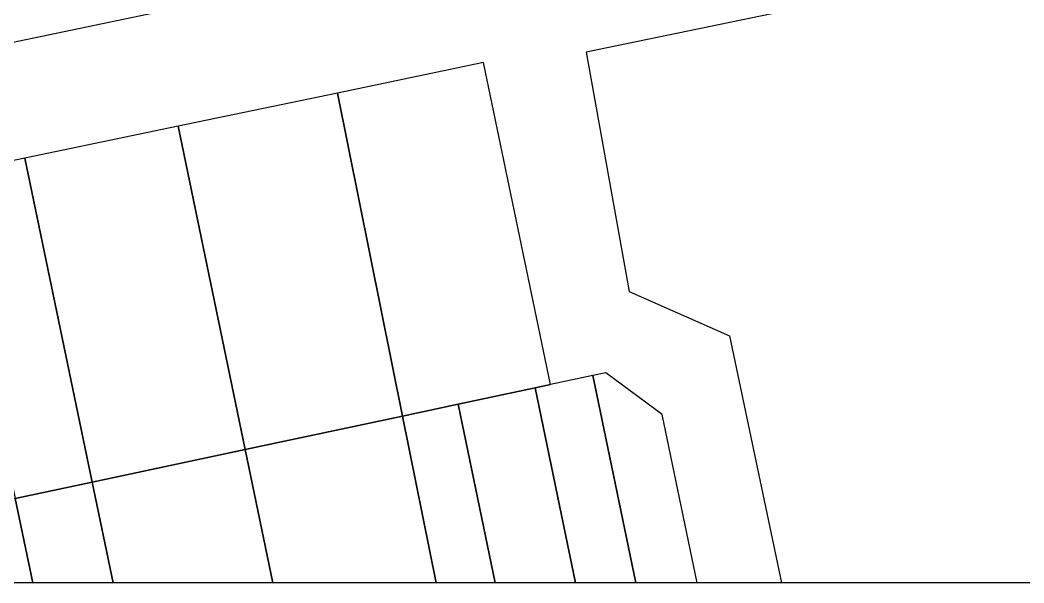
# Model space of a CAD drawing. Header units: metres. Extents: x 263639 to 269142, y 7370519 to 7372711.
# Drawn here: x 268576.6 to 268703.6, y 7371299.1 to 7371370.2 of the extents above; entities that cross this region are included whole.
import ezdxf

# ---------------------------------------------------------------- set-up
doc = ezdxf.new("R2010")
doc.units = ezdxf.units.M
doc.layers.add('LOTE', color=7, linetype='Continuous')

msp = doc.modelspace()

# ---------------------------------------------------------------- linework, layer by layer
for points in [[(268695.69, 7371836.45), (269072.99, 7371836.45), (269072.99, 7371299.09), (268374.72, 7371299.09), (268374.72, 7371836.45), (268675.15, 7371836.45)], [(268374.72, 7371325.51), (268699.28, 7371393.26), (268769.69, 7371419.59), (268827.89, 7371446.53), (268876.13, 7371491.61), (268897.05, 7371525.35), (268910.85, 7371558.42), (268920.45, 7371597.91), (269004.18, 7371836.45)]]:
    msp.add_lwpolyline(points)
at = {"layer": 'LOTE', "color": 7}
for points in [[(268743.34, 7371299.09), (268770.4, 7371305.77), (268789.22, 7371312.06), (268809.4, 7371319.83), (268835.17, 7371331.79), (268865.72, 7371349.22), (268885.7, 7371363.67), (268901.07, 7371375.27), (268843.18, 7371434.13), (268834.66, 7371427.41), (268822.15, 7371419.09), (268806.14, 7371409.52), (268793.09, 7371402.95), (268777.87, 7371396.69), (268767.6, 7371393.08), (268756.6, 7371389.77), (268731.36, 7371384.1), (268704.13, 7371378.09), (268677.99, 7371372.32), (268648.2, 7371366.17), (268653.64, 7371335.94), (268666.32, 7371330.31), (268672.9, 7371299.09)], [(268654.47, 7371299.09), (268649.03, 7371325.29), (268643.7, 7371324.16), (268641.72, 7371323.74), (268646.85, 7371299.09)], [(268662.23, 7371299.09), (268657.8, 7371320.36), (268650.68, 7371325.64), (268649.03, 7371325.29), (268654.47, 7371299.09)], [(268646.85, 7371299.09), (268641.72, 7371323.74), (268631.99, 7371321.67), (268636.69, 7371299.09)], [(268636.69, 7371299.09), (268631.99, 7371321.67), (268624.97, 7371320.18), (268629.23, 7371299.09)], [(268629.23, 7371299.09), (268624.97, 7371320.18), (268605.07, 7371315.95), (268608.57, 7371299.09)], [(268608.57, 7371299.09), (268605.07, 7371315.95), (268585.7, 7371311.84), (268588.35, 7371299.09)], [(268588.35, 7371299.09), (268585.7, 7371311.84), (268575.98, 7371309.77), (268578.2, 7371299.09)], [(268578.2, 7371299.09), (268575.98, 7371309.77), (268565.92, 7371307.64), (268567.7, 7371299.09)]]:
    msp.add_lwpolyline(points, dxfattribs=at)
for points in [[(268616.72, 7371361.02), (268624.97, 7371320.18), (268631.99, 7371321.67), (268641.72, 7371323.74), (268643.7, 7371324.16), (268635.22, 7371364.88), (268616.72, 7371361.02)], [(268596.57, 7371356.83), (268605.07, 7371315.95), (268624.97, 7371320.18), (268616.72, 7371361.02), (268596.57, 7371356.83)], [(268577.18, 7371352.79), (268585.7, 7371311.84), (268605.07, 7371315.95), (268596.57, 7371356.83), (268577.18, 7371352.79)], [(268567.46, 7371350.76), (268575.98, 7371309.77), (268585.7, 7371311.84), (268577.18, 7371352.79), (268567.46, 7371350.76)]]:
    msp.add_lwpolyline(points, close=True, dxfattribs=at)

doc.saveas('drawing.dxf')
